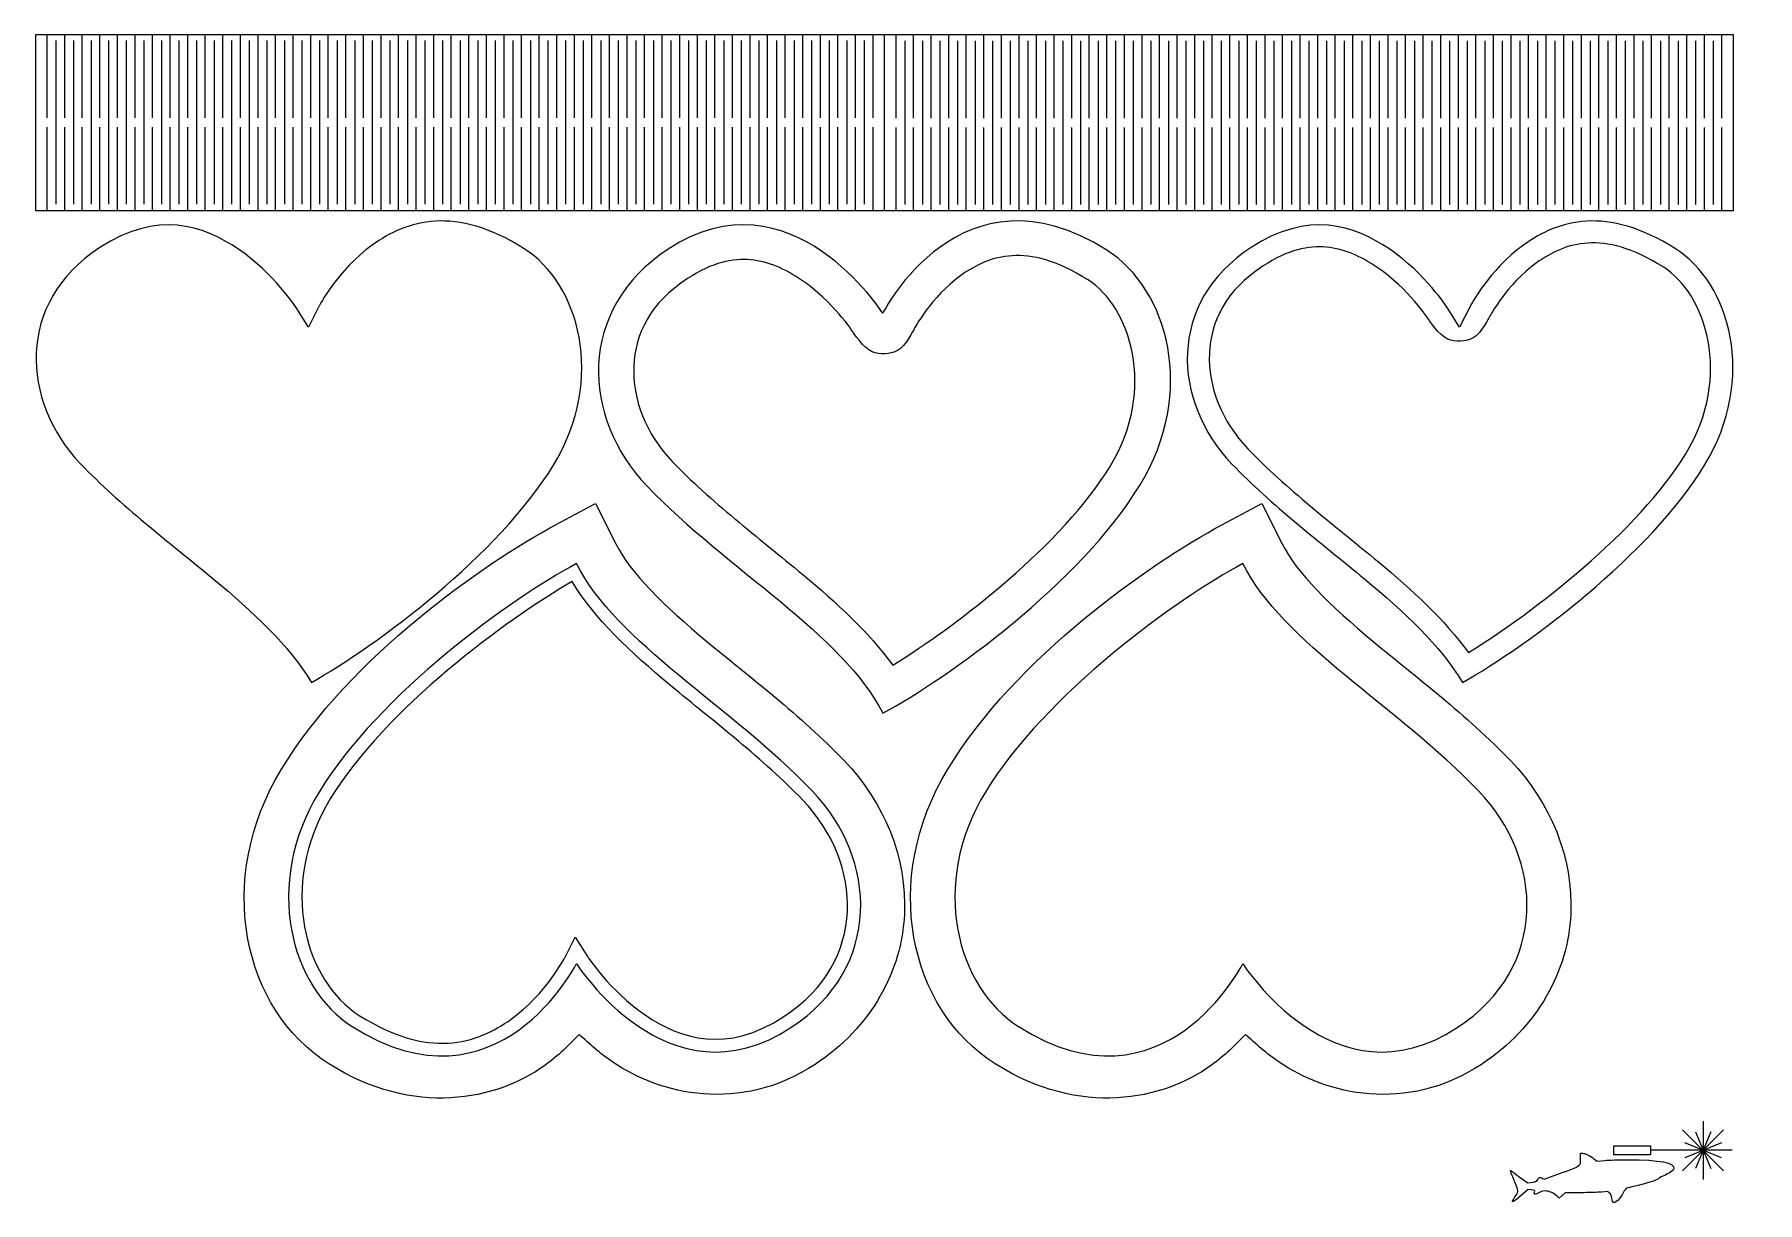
# Model space of a CAD drawing. Extents: x 8 to 400, y 7 to 273.
import ezdxf

# ---------------------------------------------------------------- set-up
doc = ezdxf.new("R2010")
doc.units = 0
doc.layers.add('Layer_1', color=7, linetype='CONTINUOUS')

msp = doc.modelspace()

# ---------------------------------------------------------------- linework, layer by layer
at = {"layer": 'Layer_1', "color": 1}
for p, q in [((8.288979, 273.122105), (201.179788, 273.122105)), ((8.288979, 233.019667), (8.288979, 273.122105)), ((10.837689, 254.233491), (10.837689, 273.167925)), ((12.835484, 271.773304), (12.835484, 234.528702)), ((14.83328, 254.233491), (14.83328, 273.167925)), ((16.831081, 271.773304), (16.831081, 234.528702)), ((18.828872, 254.233491), (18.828872, 273.167925)), ((20.826663, 271.773304), (20.826663, 234.528702)), ((22.824464, 254.233491), (22.824464, 273.167925)), ((24.822266, 271.773304), (24.822266, 234.528702)), ((26.820046, 254.233491), (26.820046, 273.167925)), ((28.817847, 271.773304), (28.817847, 234.528702)), ((30.815649, 254.233491), (30.815649, 273.167925)), ((32.81344, 271.773304), (32.81344, 234.528702)), ((34.811241, 254.233491), (34.811241, 273.167925)), ((36.809032, 271.773304), (36.809032, 234.528702)), ((38.806823, 254.233491), (38.806823, 273.167925)), ((40.804625, 271.773304), (40.804625, 234.528702)), ((42.802416, 254.233491), (42.802416, 273.167925)), ((44.800217, 271.773304), (44.800217, 234.528702)), ((46.798008, 254.233491), (46.798008, 273.167925)), ((48.795799, 271.773304), (48.795799, 234.528702)), ((50.793601, 254.233491), (50.793601, 273.167925)), ((52.791402, 271.773304), (52.791402, 234.528702)), ((54.789193, 254.233491), (54.789193, 273.167925)), ((56.786984, 271.773304), (56.786984, 234.528702)), ((58.784785, 254.233491), (58.784785, 273.167925)), ((60.782576, 271.773304), (60.782576, 234.528702)), ((62.780378, 254.233491), (62.780378, 273.167925)), ((64.778169, 271.773304), (64.778169, 234.528702)), ((66.77597, 254.233491), (66.77597, 273.167925)), ((68.773782, 271.773304), (68.773782, 234.528702)), ((70.771584, 254.233491), (70.771584, 273.167925)), ((72.769385, 271.773304), (72.769385, 234.528702)), ((74.767197, 254.233491), (74.767197, 273.167925)), ((76.764999, 271.773304), (76.764999, 234.528702)), ((78.7628, 254.233491), (78.7628, 273.167925)), ((80.760612, 271.773304), (80.760612, 234.528702)), ((82.758414, 254.233491), (82.758414, 273.167925)), ((84.756215, 271.773304), (84.756215, 234.528702)), ((86.754017, 254.233491), (86.754017, 273.167925)), ((88.751829, 271.773304), (88.751829, 234.528702)), ((90.74963, 254.233491), (90.74963, 273.167925)), ((92.747432, 271.773304), (92.747432, 234.528702)), ((94.745244, 254.233491), (94.745244, 273.167925)), ((96.743045, 271.773304), (96.743045, 234.528702)), ((98.740847, 254.233491), (98.740847, 273.167925)), ((100.738659, 271.773304), (100.738659, 234.528702)), ((102.73645, 254.233491), (102.73645, 273.167925)), ((104.734262, 271.773304), (104.734262, 234.528702)), ((106.732074, 254.233491), (106.732074, 273.167925)), ((108.729865, 271.773304), (108.729865, 234.528702)), ((110.727677, 254.233491), (110.727677, 273.167925)), ((112.725489, 271.773304), (112.725489, 234.528702)), ((114.72328, 254.233491), (114.72328, 273.167925)), ((116.721092, 271.773304), (116.721092, 234.528702)), ((118.718904, 254.233491), (118.718904, 273.167925)), ((120.716694, 271.773304), (120.716694, 234.528702)), ((122.714507, 254.233491), (122.714507, 273.167925)), ((124.712308, 271.773304), (124.712308, 234.528702)), ((126.710109, 254.233491), (126.710109, 273.167925)), ((128.707921, 271.773304), (128.707921, 234.528702)), ((130.705723, 254.233491), (130.705723, 273.167925)), ((132.703524, 271.773304), (132.703524, 234.528702)), ((134.701336, 254.233491), (134.701336, 273.167925)), ((136.699138, 271.773304), (136.699138, 234.528702)), ((138.696939, 254.233491), (138.696939, 273.167925)), ((140.694751, 271.773304), (140.694751, 234.528702)), ((142.692553, 254.233491), (142.692553, 273.167925)), ((144.690354, 271.773304), (144.690354, 234.528702)), ((146.688156, 254.233491), (146.688156, 273.167925)), ((148.685968, 271.773304), (148.685968, 234.528702)), ((150.683769, 254.233491), (150.683769, 273.167925)), ((152.681571, 271.773304), (152.681571, 234.528702)), ((154.679383, 254.233491), (154.679383, 273.167925)), ((156.677184, 271.773304), (156.677184, 234.528702)), ((158.674986, 254.233491), (158.674986, 273.167925)), ((160.672798, 271.773304), (160.672798, 234.528702)), ((162.670589, 254.233491), (162.670589, 273.167925)), ((164.668401, 271.773304), (164.668401, 234.528702)), ((166.666213, 254.233491), (166.666213, 273.167925)), ((168.664004, 271.773304), (168.664004, 234.528702)), ((170.661816, 254.233491), (170.661816, 273.167925)), ((172.659628, 271.773304), (172.659628, 234.528702)), ((174.657419, 254.233491), (174.657419, 273.167925)), ((176.655231, 271.773304), (176.655231, 234.528702)), ((178.653043, 254.233491), (178.653043, 273.167925)), ((180.650834, 271.773304), (180.650834, 234.528702)), ((182.648646, 254.233491), (182.648646, 273.167925)), ((184.646447, 271.773304), (184.646447, 234.528702)), ((186.644249, 254.233491), (186.644249, 273.167925)), ((188.642061, 271.773304), (188.642061, 234.528702)), ((190.639862, 254.233491), (190.639862, 273.167925)), ((192.637664, 271.773304), (192.637664, 234.528702)), ((194.635476, 254.233491), (194.635476, 273.167925)), ((196.633277, 271.773304), (196.633277, 234.528702)), ((198.631079, 254.233491), (198.631079, 273.167925)), ((201.179788, 273.122105), (201.179788, 233.019667)), ((201.294241, 273.122105), (394.185057, 273.122105)), ((203.842551, 254.153394), (203.842551, 273.087828)), ((205.840346, 271.693207), (205.840346, 234.448605)), ((207.838142, 254.153394), (207.838142, 273.087828)), ((209.835942, 271.693207), (209.835942, 234.448605)), ((211.833733, 254.153394), (211.833733, 273.087828)), ((213.831524, 271.693207), (213.831524, 234.448605)), ((215.829326, 254.153394), (215.829326, 273.087828)), ((217.827127, 271.693207), (217.827127, 234.448605)), ((219.824908, 254.153394), (219.824908, 273.087828)), ((221.822709, 271.693207), (221.822709, 234.448605)), ((223.820511, 254.153394), (223.820511, 273.087828)), ((225.818302, 271.693207), (225.818302, 234.448605)), ((227.816103, 254.153394), (227.816103, 273.087828)), ((229.813894, 271.693207), (229.813894, 234.448605)), ((231.811685, 254.153394), (231.811685, 273.087828)), ((233.809486, 271.693207), (233.809486, 234.448605)), ((235.807277, 254.153394), (235.807277, 273.087828)), ((237.805079, 271.693207), (237.805079, 234.448605)), ((239.80287, 254.153394), (239.80287, 273.087828)), ((241.800661, 271.693207), (241.800661, 234.448605)), ((243.798462, 254.153394), (243.798462, 273.087828)), ((245.796264, 271.693207), (245.796264, 234.448605)), ((247.794055, 254.153394), (247.794055, 273.087828)), ((249.791846, 271.693207), (249.791846, 234.448605)), ((251.789647, 254.153394), (251.789647, 273.087828)), ((253.787438, 271.693207), (253.787438, 234.448605)), ((255.78524, 254.153394), (255.78524, 273.087828)), ((257.78303, 271.693207), (257.78303, 234.448605)), ((259.780832, 254.153394), (259.780832, 273.087828)), ((261.778644, 271.693207), (261.778644, 234.448605)), ((263.776445, 254.153394), (263.776445, 273.087828)), ((265.774247, 271.693207), (265.774247, 234.448605)), ((267.772059, 254.153394), (267.772059, 273.087828)), ((269.76986, 271.693207), (269.76986, 234.448605)), ((271.767662, 254.153394), (271.767662, 273.087828)), ((273.765474, 271.693207), (273.765474, 234.448605)), ((275.763275, 254.153394), (275.763275, 273.087828)), ((277.761077, 271.693207), (277.761077, 234.448605)), ((279.758878, 254.153394), (279.758878, 273.087828)), ((281.75669, 271.693207), (281.75669, 234.448605)), ((283.754492, 254.153394), (283.754492, 273.087828)), ((285.752293, 271.693207), (285.752293, 234.448605)), ((287.750105, 254.153394), (287.750105, 273.087828)), ((289.747907, 271.693207), (289.747907, 234.448605)), ((291.745708, 254.153394), (291.745708, 273.087828)), ((293.74352, 271.693207), (293.74352, 234.448605)), ((295.741311, 254.153394), (295.741311, 273.087828)), ((297.739123, 271.693207), (297.739123, 234.448605)), ((299.736935, 254.153394), (299.736935, 273.087828)), ((301.734726, 271.693207), (301.734726, 234.448605)), ((303.732538, 254.153394), (303.732538, 273.087828)), ((305.73035, 271.693207), (305.73035, 234.448605)), ((307.728141, 254.153394), (307.728141, 273.087828)), ((309.725953, 271.693207), (309.725953, 234.448605)), ((311.723765, 254.153394), (311.723765, 273.087828)), ((313.721556, 271.693207), (313.721556, 234.448605)), ((315.719368, 254.153394), (315.719368, 273.087828)), ((317.71717, 271.693207), (317.71717, 234.448605)), ((319.714971, 254.153394), (319.714971, 273.087828)), ((321.712783, 271.693207), (321.712783, 234.448605)), ((323.710585, 254.153394), (323.710585, 273.087828)), ((325.708386, 271.693207), (325.708386, 234.448605)), ((327.706198, 254.153394), (327.706198, 273.087828)), ((329.704, 271.693207), (329.704, 234.448605)), ((331.701801, 254.153394), (331.701801, 273.087828)), ((333.699613, 271.693207), (333.699613, 234.448605)), ((335.697415, 254.153394), (335.697415, 273.087828)), ((337.695216, 271.693207), (337.695216, 234.448605)), ((339.693018, 254.153394), (339.693018, 273.087828)), ((341.69083, 271.693207), (341.69083, 234.448605)), ((343.688631, 254.153394), (343.688631, 273.087828)), ((345.686433, 271.693207), (345.686433, 234.448605)), ((347.684245, 254.153394), (347.684245, 273.087828)), ((349.682046, 271.693207), (349.682046, 234.448605)), ((351.679848, 254.153394), (351.679848, 273.087828)), ((353.67766, 271.693207), (353.67766, 234.448605)), ((355.67545, 254.153394), (355.67545, 273.087828)), ((357.673262, 271.693207), (357.673262, 234.448605)), ((359.671074, 254.153394), (359.671074, 273.087828)), ((361.668865, 271.693207), (361.668865, 234.448605)), ((363.666677, 254.153394), (363.666677, 273.087828)), ((365.664489, 271.693207), (365.664489, 234.448605)), ((367.66228, 254.153394), (367.66228, 273.087828)), ((369.660092, 271.693207), (369.660092, 234.448605)), ((371.657904, 254.153394), (371.657904, 273.087828)), ((373.655695, 271.693207), (373.655695, 234.448605)), ((375.653507, 254.153394), (375.653507, 273.087828)), ((377.651309, 271.693207), (377.651309, 234.448605)), ((379.64911, 254.153394), (379.64911, 273.087828)), ((381.646922, 271.693207), (381.646922, 234.448605)), ((383.644724, 254.153394), (383.644724, 273.087828)), ((385.642525, 271.693207), (385.642525, 234.448605)), ((387.640337, 254.153394), (387.640337, 273.087828)), ((389.638139, 271.693207), (389.638139, 234.448605)), ((391.63594, 254.153394), (391.63594, 273.087828)), ((394.185057, 273.122105), (394.185057, 233.019667)), ((10.837689, 233.134041), (10.837689, 252.068538)), ((14.83328, 233.134041), (14.83328, 252.068458)), ((18.828872, 233.134041), (18.828872, 252.068458)), ((22.824464, 233.134041), (22.824464, 252.068538)), ((26.820046, 233.134041), (26.820046, 252.068538)), ((30.815649, 233.134041), (30.815649, 252.068458)), ((34.811241, 233.134041), (34.811241, 252.068458)), ((38.806823, 233.134041), (38.806823, 252.068538)), ((42.802416, 233.134041), (42.802416, 252.068538)), ((46.798008, 233.134041), (46.798008, 252.068458)), ((50.793601, 233.134041), (50.793601, 252.068458)), ((54.789193, 233.134041), (54.789193, 252.068538)), ((58.784785, 233.134041), (58.784785, 252.068538)), ((62.780378, 233.134041), (62.780378, 252.068458)), ((66.77597, 233.134041), (66.77597, 252.068458)), ((70.771584, 233.134041), (70.771584, 252.068538)), ((74.767197, 233.134041), (74.767197, 252.068538)), ((78.7628, 233.134041), (78.7628, 252.068458)), ((82.758414, 233.134041), (82.758414, 252.068458)), ((86.754017, 233.134041), (86.754017, 252.068538)), ((90.74963, 233.134041), (90.74963, 252.068538)), ((94.745244, 233.134041), (94.745244, 252.068458)), ((98.740847, 233.134041), (98.740847, 252.068458)), ((102.73645, 233.134041), (102.73645, 252.068538)), ((106.732074, 233.134041), (106.732074, 252.068538)), ((110.727677, 233.134041), (110.727677, 252.068458)), ((114.72328, 233.134041), (114.72328, 252.068458)), ((118.718904, 233.134041), (118.718904, 252.068538)), ((122.714507, 233.134041), (122.714507, 252.068538)), ((126.710109, 233.134041), (126.710109, 252.068458)), ((130.705723, 233.134041), (130.705723, 252.068458)), ((134.701336, 233.134041), (134.701336, 252.068538)), ((138.696939, 233.134041), (138.696939, 252.068538)), ((142.692553, 233.134041), (142.692553, 252.068458)), ((146.688156, 233.134041), (146.688156, 252.068458)), ((150.683769, 233.134041), (150.683769, 252.068538)), ((154.679383, 233.134041), (154.679383, 252.068538)), ((158.674986, 233.134041), (158.674986, 252.068458)), ((162.670589, 233.134041), (162.670589, 252.068458)), ((166.666213, 233.134041), (166.666213, 252.068538)), ((170.661816, 233.134041), (170.661816, 252.068538)), ((174.657419, 233.134041), (174.657419, 252.068458)), ((178.653043, 233.134041), (178.653043, 252.068458)), ((182.648646, 233.134041), (182.648646, 252.068538)), ((186.644249, 233.134041), (186.644249, 252.068538)), ((190.639862, 233.134041), (190.639862, 252.068458)), ((194.635476, 233.134041), (194.635476, 252.068458)), ((198.631079, 233.134041), (198.631079, 252.068538)), ((203.842551, 233.053944), (203.842551, 251.988441)), ((207.838142, 233.053944), (207.838142, 251.988361)), ((211.833733, 233.053944), (211.833733, 251.988361)), ((215.829326, 233.053944), (215.829326, 251.988441)), ((219.824908, 233.053944), (219.824908, 251.988441)), ((223.820511, 233.053944), (223.820511, 251.988361)), ((227.816103, 233.053944), (227.816103, 251.988361)), ((231.811685, 233.053944), (231.811685, 251.988441)), ((235.807277, 233.053944), (235.807277, 251.988441)), ((239.80287, 233.053944), (239.80287, 251.988361)), ((243.798462, 233.053944), (243.798462, 251.988361)), ((247.794055, 233.053944), (247.794055, 251.988441)), ((251.789647, 233.053944), (251.789647, 251.988441)), ((255.78524, 233.053944), (255.78524, 251.988361)), ((259.780832, 233.053944), (259.780832, 251.988361)), ((263.776445, 233.053944), (263.776445, 251.988441)), ((267.772059, 233.053944), (267.772059, 251.988441)), ((271.767662, 233.053944), (271.767662, 251.988361)), ((275.763275, 233.053944), (275.763275, 251.988361)), ((279.758878, 233.053944), (279.758878, 251.988441)), ((283.754492, 233.053944), (283.754492, 251.988441)), ((287.750105, 233.053944), (287.750105, 251.988361)), ((291.745708, 233.053944), (291.745708, 251.988361)), ((295.741311, 233.053944), (295.741311, 251.988441)), ((299.736935, 233.053944), (299.736935, 251.988441)), ((303.732538, 233.053944), (303.732538, 251.988361)), ((307.728141, 233.053944), (307.728141, 251.988361)), ((311.723765, 233.053944), (311.723765, 251.988441)), ((315.719368, 233.053944), (315.719368, 251.988441)), ((319.714971, 233.053944), (319.714971, 251.988361)), ((323.710585, 233.053944), (323.710585, 251.988361)), ((327.706198, 233.053944), (327.706198, 251.988441)), ((331.701801, 233.053944), (331.701801, 251.988441)), ((335.697415, 233.053944), (335.697415, 251.988361)), ((339.693018, 233.053944), (339.693018, 251.988361)), ((343.688631, 233.053944), (343.688631, 251.988441)), ((347.684245, 233.053944), (347.684245, 251.988441)), ((351.679848, 233.053944), (351.679848, 251.988361)), ((355.67545, 233.053944), (355.67545, 251.988361)), ((359.671074, 233.053944), (359.671074, 251.988441)), ((363.666677, 233.053944), (363.666677, 251.988441)), ((367.66228, 233.053944), (367.66228, 251.988361)), ((371.657904, 233.053944), (371.657904, 251.988361)), ((375.653507, 233.053944), (375.653507, 251.988441)), ((379.64911, 233.053944), (379.64911, 251.988441)), ((383.644724, 233.053944), (383.644724, 251.988361)), ((387.640337, 233.053944), (387.640337, 251.988361)), ((391.63594, 233.053944), (391.63594, 251.988441)), ((201.179788, 233.019667), (8.288979, 233.019667)), ((394.185057, 233.019667), (201.294241, 233.019667)), ((99.118951, 230.69973), (99.118951, 230.69973)), ((360.86146, 230.69973), (360.86146, 230.69973)), ((361.14964, 225.70743), (361.14964, 225.70743)), ((230.26502, 222.83366), (230.26502, 222.83366)), ((70.255661, 206.57281), (67.425581, 211.02781)), ((72.634561, 211.28371), (70.255661, 206.57281)), ((200.81544, 209.763159), (200.81544, 209.763159)), ((331.99818, 206.57273), (329.1681, 211.02783)), ((334.37708, 211.28373), (331.99818, 206.57273)), ((126.455358, 161.61118), (135.539338, 166.49594)), ((135.539338, 166.49594), (140.138948, 157.26352)), ((277.959098, 161.611202), (287.043078, 166.495962)), ((287.043078, 166.495962), (291.642688, 157.263542)), ((131.189884, 61.782267), (131.189884, 61.782267)), ((282.693624, 61.782288), (282.693624, 61.782288)), ((185.449498, 38.868991), (185.447498, 38.868991)), ((336.953238, 38.869012), (336.951238, 38.869012)), ((102.597888, 31.267431), (102.597928, 31.267431)), ((254.101628, 31.267452), (254.101668, 31.267452)), ((392.027293, 14.651007), (382.665216, 24.013084)), ((392.02729, 24.013081), (382.665216, 14.651007)), ((387.346254, 25.952031), (387.346254, 12.712059)), ((391.517158, 17.604401), (383.17535, 21.059691)), ((391.517161, 21.059693), (383.175354, 17.604403)), ((389.073898, 23.502947), (385.618609, 15.161142)), ((385.618614, 23.502949), (389.073902, 15.161144)), ((393.966242, 19.332047), (375.554608, 19.332047))]:
    msp.add_line(p, q, dxfattribs=at)
at = {"layer": 'Layer_1', "color": 5}
for p, q in [((128.51286, 63.135487), (130.89176, 67.846427)), ((130.89176, 67.846427), (133.72184, 63.391347)), ((102.02848, 43.719477), (102.02848, 43.719477))]:
    msp.add_line(p, q, dxfattribs=at)
at = {"layer": 'Layer_1', "color": 7}
for p, q in [((367.032143, 20.366365), (375.377931, 20.366365)), ((367.032143, 18.297754), (367.032143, 20.366365)), ((375.377931, 20.366365), (375.377931, 18.297754)), ((359.494472, 17.418246), (359.494472, 18.655913)), ((359.494472, 18.655913), (359.949471, 18.65492)), ((362.54338, 17.417643), (363.278045, 16.860674)), ((363.278045, 16.860674), (364.99125, 17.015859)), ((375.377931, 18.297754), (367.032143, 18.297754)), ((345.553542, 13.330427), (347.475377, 11.897354)), ((347.475377, 11.897354), (348.12092, 11.971963)), ((350.72094, 13.001763), (351.195291, 12.754561)), ((351.195291, 12.754561), (354.959882, 14.115904)), ((347.596055, 10.422936), (346.075577, 9.122411)), ((348.237453, 10.361974), (347.596055, 10.422936)), ((354.603212, 8.444544), (354.143849, 8.868567)), ((355.289869, 9.064308), (354.603212, 8.444544)), ((355.976523, 9.684074), (355.289869, 9.064308)), ((359.410475, 9.684074), (355.976523, 9.684074)), ((365.700018, 9.957878), (364.272223, 9.820975)), ((366.087325, 9.592365), (365.700018, 9.957878)), ((366.724583, 7.765868), (366.724583, 7.765753))]:
    msp.add_line(p, q, dxfattribs=at)
at = {"layer": 'Layer_1', "color": 1}
for points in [[(251.79315, 224.074659), (218.64862, 245.077659), (200.81544, 209.763159), (200.81544, 209.763159)], [(200.81544, 209.763159), (200.81544, 209.763159), (179.94268, 242.613059), (152.041, 224.313859)], [(54.345511, 224.29353), (46.244601, 229.80683), (35.803511, 233.18823), (22.827931, 224.67823)], [(316.08802, 224.29343), (307.98711, 229.80683), (297.54602, 233.18823), (284.57044, 224.67823)], [(99.118951, 230.69973), (93.433291, 230.37213), (88.723771, 228.08543), (84.771291, 225.23493)], [(119.329881, 224.41463), (111.467571, 229.39673), (104.804611, 231.02733), (99.118951, 230.69973)], [(360.86146, 230.69973), (355.1758, 230.37213), (350.46628, 228.08533), (346.5138, 225.23483)], [(381.0724, 224.41453), (373.21008, 229.39673), (366.54712, 231.02733), (360.86146, 230.69973)], [(22.827931, 224.67823), (13.107621, 218.30323), (8.784501, 209.69681), (8.368951, 200.78761)], [(67.425581, 211.02781), (67.425581, 211.02781), (62.446411, 218.78013), (54.345511, 224.29353)], [(84.771291, 225.23493), (76.866331, 219.53393), (72.634561, 211.28371), (72.634561, 211.28371)], [(125.931451, 175.16261), (137.988671, 194.98271), (131.662771, 216.59953), (119.329881, 224.41463)], [(152.041, 224.313859), (131.17196, 210.627059), (132.36602, 185.918859), (147.18373, 170.484859)], [(259.35329, 170.729959), (272.15364, 191.771659), (265.79605, 215.201259), (251.79315, 224.074659)], [(284.57044, 224.67823), (274.85013, 218.30323), (270.527, 209.69683), (270.11145, 200.78763)], [(301.71019, 224.76403), (297.60043, 225.13293), (293.0313, 224.24763), (287.31175, 220.49643)], [(313.27464, 220.16053), (309.65715, 222.62253), (305.81994, 224.39513), (301.71019, 224.76403)], [(329.1681, 211.02783), (329.1681, 211.02783), (324.18893, 218.78013), (316.08802, 224.29343)], [(346.5138, 225.23483), (338.60885, 219.53383), (334.37708, 211.28373), (334.37708, 211.28373)], [(361.14964, 225.70743), (356.63971, 225.44753), (352.89185, 223.67043), (349.4387, 221.18003)], [(378.39573, 220.19173), (371.1956, 224.75433), (365.66011, 225.96723), (361.14964, 225.70743)], [(387.67396, 175.16263), (399.73118, 194.98273), (393.40528, 216.59943), (381.0724, 224.41453)], [(170.82557, 221.89026), (166.71581, 222.25916), (162.14668, 221.37386), (156.42713, 217.62266)], [(182.39002, 217.28676), (178.77253, 219.74876), (174.93532, 221.52136), (170.82557, 221.89026)], [(230.26502, 222.83366), (225.75509, 222.57376), (222.00723, 220.79666), (218.55408, 218.30626)], [(247.5111, 217.31796), (240.31098, 221.88056), (234.77549, 223.09346), (230.26502, 222.83366)], [(287.31175, 220.49643), (278.74859, 214.88033), (275.45401, 208.00173), (275.10667, 200.55503)], [(324.96019, 208.32653), (324.96019, 208.32653), (320.36108, 215.33763), (313.27464, 220.16053)], [(349.4387, 221.18003), (342.7126, 216.32923), (338.84394, 209.03423), (338.83323, 209.01403)], [(383.40159, 177.76203), (394.2163, 195.53973), (387.86038, 214.19423), (378.39573, 220.19173)], [(156.42713, 217.62266), (147.86397, 212.00656), (144.56939, 205.12796), (144.22205, 197.68126)], [(194.07557, 205.45276), (194.07557, 205.45276), (189.47646, 212.46386), (182.39002, 217.28676)], [(218.55408, 218.30626), (211.82798, 213.45546), (207.95932, 206.16046), (207.94861, 206.14026)], [(252.51697, 174.88826), (263.33168, 192.66596), (256.97575, 211.32046), (247.5111, 217.31796)], [(329.28635, 203.86393), (327.35987, 204.62612), (324.96019, 208.32653), (324.96019, 208.32653)], [(338.83323, 209.01403), (338.83323, 209.01403), (336.91175, 205.08902), (335.09825, 204.13981)], [(198.40173, 200.99016), (196.47525, 201.75236), (194.07557, 205.45276), (194.07557, 205.45276)], [(207.94861, 206.14026), (207.94861, 206.14026), (206.02713, 202.21526), (204.21363, 201.26606)], [(335.09825, 204.13981), (333.37991, 203.24042), (331.08981, 203.1504), (329.28635, 203.86393)], [(8.368951, 200.78761), (7.953401, 191.87841), (11.607201, 182.60511), (18.490041, 175.43601)], [(204.21363, 201.26606), (202.49529, 200.36666), (200.20519, 200.27666), (198.40173, 200.99016)], [(270.11145, 200.78763), (269.69591, 191.87833), (273.34971, 182.60513), (280.23254, 175.43603)], [(275.10667, 200.55503), (274.76219, 193.16963), (277.83581, 185.15173), (283.83909, 178.89883)], [(144.22205, 197.68126), (143.87757, 190.29586), (146.95119, 182.27796), (152.95447, 176.02506)], [(283.83909, 178.89883), (292.42185, 169.95913), (303.3626, 161.63073), (313.55198, 153.16442)], [(333.98558, 132.53551), (348.86598, 141.71664), (372.71605, 160.19673), (383.40159, 177.76203)], [(18.490041, 175.43601), (27.460311, 166.09271), (38.546711, 157.68461), (48.615041, 149.31885)], [(70.911911, 125.73292), (85.876311, 134.26509), (113.446411, 154.63922), (125.931451, 175.16261)], [(152.95447, 176.02506), (161.53723, 167.08536), (172.47798, 158.75696), (182.66736, 150.29066)], [(203.10096, 129.66173), (217.98136, 138.84286), (241.83143, 157.32296), (252.51697, 174.88826)], [(280.23254, 175.43603), (289.20281, 166.09273), (300.28922, 157.68463), (310.35755, 149.31887)], [(332.65443, 125.73294), (347.61882, 134.26511), (375.18892, 154.63924), (387.67396, 175.16263)], [(147.18373, 170.484859), (165.58369, 151.319689), (191.89697, 136.636539), (200.81545, 118.741979)], [(200.81545, 118.741979), (215.63926, 126.711359), (245.70617, 148.296319), (259.35329, 170.729959)], [(64.109648, 106.013521), (79.665958, 131.58556), (109.965748, 152.74626), (126.455358, 161.61118)], [(215.613388, 106.013542), (231.169698, 131.585582), (261.469488, 152.746282), (277.959098, 161.611202)], [(140.138948, 157.26352), (143.333898, 150.85299), (151.097708, 143.1944), (160.840118, 135.09946)], [(291.642688, 157.263542), (294.837638, 150.853012), (302.601448, 143.194422), (312.343858, 135.099482)], [(131.189874, 152.803446), (116.366064, 144.834067), (86.299154, 123.249107), (72.652034, 100.815467)], [(184.821594, 101.060567), (166.421634, 120.225737), (140.108354, 134.908887), (131.189874, 152.803446)], [(282.693614, 152.803468), (267.869804, 144.834088), (237.802894, 123.249128), (224.155774, 100.815488)], [(336.325334, 101.060588), (317.925374, 120.225758), (291.612094, 134.908908), (282.693614, 152.803468)], [(313.55198, 153.16442), (321.31911, 146.71074), (328.51049, 140.08106), (333.98558, 132.53551)], [(48.615041, 149.31885), (57.689301, 141.77908), (65.818221, 134.24342), (70.911911, 125.73292)], [(182.66736, 150.29066), (190.43449, 143.83696), (197.62587, 137.20728), (203.10096, 129.66173)], [(310.35755, 149.31887), (319.43181, 141.7791), (327.56074, 134.24344), (332.65443, 125.73294)], [(160.840118, 135.09946), (170.582528, 127.00452), (182.069728, 118.366331), (192.035428, 107.986181)], [(312.343858, 135.099482), (322.086268, 127.004542), (333.573468, 118.366352), (343.539168, 107.986202)], [(74.859648, 39.023291), (55.290048, 51.424211), (48.832188, 80.899851), (64.109648, 106.013521)], [(192.035428, 107.986181), (201.197668, 98.442871), (206.363008, 85.868711), (205.763948, 73.025241)], [(226.363388, 39.023312), (206.793788, 51.424232), (200.335928, 80.899872), (215.613388, 106.013542)], [(343.539168, 107.986202), (352.701408, 98.442892), (357.866748, 85.868732), (357.267688, 73.025262)], [(72.652034, 100.815467), (59.851684, 79.773767), (66.209274, 56.344167), (80.212174, 47.470768)], [(179.964324, 47.231568), (200.833364, 60.918367), (199.639304, 85.626567), (184.821594, 101.060567)], [(224.155774, 100.815488), (211.355424, 79.773788), (217.713014, 56.344188), (231.715914, 47.470788)], [(331.468064, 47.231588), (352.337104, 60.918388), (351.143044, 85.626588), (336.325334, 101.060588)], [(205.763948, 73.025241), (205.164908, 60.182221), (198.263858, 47.273781), (185.449498, 38.868991)], [(357.267688, 73.025262), (356.668648, 60.182242), (349.767598, 47.273802), (336.953238, 38.869012)], [(80.212174, 47.470768), (113.356704, 26.467768), (131.189884, 61.782267), (131.189884, 61.782267)], [(131.189884, 61.782267), (131.189884, 61.782267), (152.062644, 28.932368), (179.964324, 47.231568)], [(231.715914, 47.470788), (264.860444, 26.467788), (282.693624, 61.782288), (282.693624, 61.782288)], [(282.693624, 61.782288), (282.693624, 61.782288), (303.566384, 28.932388), (331.468064, 47.231588)], [(131.797108, 45.699071), (129.604018, 43.308631), (127.082258, 40.878711), (123.978748, 38.640481)], [(139.488518, 39.376801), (136.526288, 41.392841), (134.013258, 43.566631), (131.797108, 45.699071)], [(283.300848, 45.699092), (281.107758, 43.308652), (278.585998, 40.878732), (275.482488, 38.640502)], [(290.992258, 39.376822), (288.030028, 41.392862), (285.516998, 43.566652), (283.300848, 45.699092)], [(185.447498, 38.868991), (168.246218, 27.588551), (150.210748, 32.079451), (139.488518, 39.376801)], [(336.951238, 38.869012), (319.749958, 27.588572), (301.714488, 32.079472), (290.992258, 39.376822)], [(102.597928, 31.267431), (94.107958, 30.811681), (84.558478, 32.877341), (74.859648, 39.023291)], [(123.978748, 38.640481), (118.517388, 34.701771), (111.087858, 31.723181), (102.597888, 31.267431)], [(254.101668, 31.267452), (245.611698, 30.811702), (236.062218, 32.877362), (226.363388, 39.023312)], [(275.482488, 38.640502), (270.021128, 34.701792), (262.591598, 31.723202), (254.101628, 31.267452)]]:
    msp.add_open_spline(points, degree=3, dxfattribs=at)
at = {"layer": 'Layer_1', "color": 5}
for points in [[(130.23551, 148.686267), (115.27112, 140.154097), (87.70102, 119.779967), (75.21598, 99.256587)], [(152.53239, 125.100337), (143.45813, 132.640107), (135.3292, 140.175767), (130.23551, 148.686267)], [(182.65739, 98.983147), (173.68712, 108.326477), (162.60072, 116.734577), (152.53239, 125.100337)], [(75.21598, 99.256587), (63.15876, 79.436467), (69.48466, 57.819727), (81.81754, 50.004627)], [(192.77848, 73.631587), (193.19403, 82.540827), (189.54023, 91.814047), (182.65739, 98.983147)], [(178.3195, 49.740957), (188.03981, 56.115957), (192.36293, 64.722337), (192.77848, 73.631587)], [(116.37614, 49.184317), (124.28109, 54.885317), (128.51286, 63.135487), (128.51286, 63.135487)], [(133.72184, 63.391347), (133.72184, 63.391347), (138.70101, 55.639047), (146.80192, 50.125727)], [(81.81754, 50.004627), (89.67986, 45.022437), (96.34282, 43.391857), (102.02848, 43.719477)], [(102.02848, 43.719477), (107.71414, 44.047087), (112.42366, 46.333817), (116.37614, 49.184317)], [(146.80192, 50.125727), (154.90283, 44.612397), (165.34392, 41.231007), (178.3195, 49.740957)]]:
    msp.add_open_spline(points, degree=3, dxfattribs=at)
at = {"layer": 'Layer_1', "color": 7}
for points in [[(354.959882, 14.115904), (359.633884, 15.806105), (359.494472, 15.704577), (359.494472, 17.418246)], [(359.949471, 18.65492), (360.517912, 18.653502), (361.583846, 18.145092), (362.54338, 17.417643)], [(364.99125, 17.015859), (365.933512, 17.101209), (368.279449, 17.171507), (370.204444, 17.172075)], [(370.204444, 17.172075), (377.557026, 17.174245), (381.088855, 16.507147), (380.696882, 15.19025)], [(344.849686, 11.38985), (344.040225, 13.305648), (343.519166, 14.668604), (343.577435, 14.717737)], [(343.577435, 14.717737), (343.607285, 14.742907), (344.496534, 14.118618), (345.553542, 13.330427)], [(348.12092, 11.971963), (349.016585, 12.075481), (349.754787, 12.400757), (349.807902, 12.715302)], [(349.807902, 12.715302), (349.886777, 13.1824), (350.191104, 13.277882), (350.72094, 13.001763)], [(377.182434, 12.867062), (376.581128, 12.399695), (375.215693, 11.977685), (371.184441, 11.013285)], [(378.560867, 13.61763), (378.124472, 13.454893), (377.504176, 13.117139), (377.182434, 12.867062)], [(380.696882, 15.19025), (380.568156, 14.757776), (379.490332, 13.964239), (378.560867, 13.61763)], [(344.024623, 7.795752), (344.05449, 7.926518), (344.303375, 8.340137), (344.577701, 8.714901)], [(346.075577, 9.122411), (345.239315, 8.407125), (344.423526, 7.762513), (344.262711, 7.689941)], [(344.577701, 8.714901), (345.408928, 9.850462), (345.426614, 10.024401), (344.849686, 11.38985)], [(349.02125, 9.794375), (349.264375, 10.122645), (349.0391, 10.285783), (348.237453, 10.361974)], [(349.185997, 9.329922), (348.90485, 9.329922), (348.831149, 9.537699), (349.02125, 9.794375)], [(350.150722, 9.730928), (349.716358, 9.510374), (349.282232, 9.329922), (349.185997, 9.329922)], [(351.758684, 10.050584), (350.993857, 10.126624), (350.888951, 10.10577), (350.150722, 9.730928)], [(354.143849, 8.868567), (353.321002, 9.628114), (352.64666, 9.962298), (351.758684, 10.050584)], [(364.272223, 9.820975), (363.486935, 9.745679), (361.299148, 9.684074), (359.410475, 9.684074)], [(366.563551, 8.658621), (366.504069, 9.03873), (366.346409, 9.347861), (366.087325, 9.592365)], [(366.724583, 7.765753), (366.684919, 7.944304), (366.612455, 8.346095), (366.563551, 8.658621)], [(368.928797, 9.168894), (368.499767, 8.365886), (367.515402, 7.441228), (367.089573, 7.441228)], [(371.184441, 11.013285), (369.632621, 10.64204), (369.780445, 10.762912), (368.928797, 9.168894)], [(344.262711, 7.689941), (344.007032, 7.574558), (343.97714, 7.587844), (344.024623, 7.795752)], [(367.089573, 7.441228), (366.880892, 7.441228), (366.775969, 7.534551), (366.724583, 7.765868)]]:
    msp.add_open_spline(points, degree=3, dxfattribs=at)

doc.saveas('drawing.dxf')
